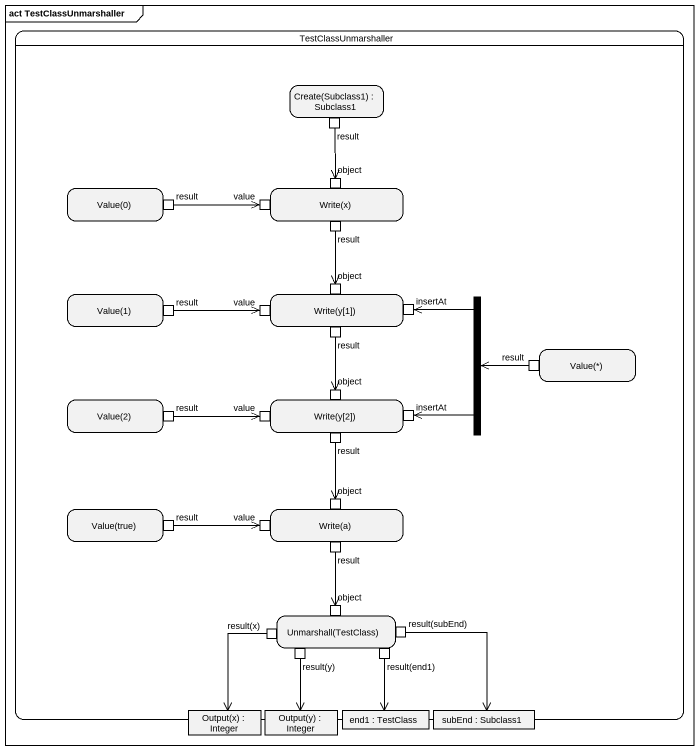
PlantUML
@startuml
mainframe act TestClassUnmarshaller
hide empty description
state TestClassUnmarshaller {
  state "Create(Subclass1) : Subclass1" as Create_Subclass1 {
    state result <<outputPin>>
  }
  state "Value(0)" as Value_0 {
    state "result" as result_2 <<outputPin>>
  }
  state "Write(x)" as Write_x {
    state value <<inputPin>>
    state "object" as object_ <<inputPin>>
    state "result" as result_3 <<outputPin>>
  }
  state "Value(1)" as Value_1 {
    state "result" as result_4 <<outputPin>>
  }
  state "Write(y[1])" as Write_y_1 {
    state "value" as value_2 <<inputPin>>
    state "object" as object__2 <<inputPin>>
    state insertAt <<inputPin>>
    state "result" as result_5 <<outputPin>>
  }
  state fork1 <<fork>>
  state "Value(*)" as Value {
    state "result" as result_6 <<outputPin>>
  }
  state "Value(2)" as Value_2 {
    state "result" as result_7 <<outputPin>>
  }
  state "Write(y[2])" as Write_y_2 {
    state "object" as object__3 <<inputPin>>
    state "value" as value_3 <<inputPin>>
    state "result" as result_8 <<outputPin>>
    state "insertAt" as insertAt_2 <<inputPin>>
  }
  state "Value(true)" as Value_true {
    state "result" as result_9 <<outputPin>>
  }
  state "Write(a)" as Write_a {
    state "object" as object__4 <<inputPin>>
    state "value" as value_4 <<inputPin>>
    state "result" as result_10 <<outputPin>>
  }
  state "Unmarshall(TestClass)" as Unmarshall_TestClass {
    state "object" as object__5 <<inputPin>>
    state "result(x)" as result_x <<outputPin>>
    state "result(y)" as result_y <<outputPin>>
    state "result(end1)" as result_end1 <<outputPin>>
    state "result(subEnd)" as result_subEnd <<outputPin>>
  }
  state "Output(x) : Integer" as Output_x <<object>>
  state "Output(y) : Integer" as Output_y <<object>>
  state "end1 : TestClass" as end1 <<object>>
  state "subEnd : Subclass1" as subEnd <<object>>
}
result --> object_
result_2 -right-> value
result_3 --> object__2
result_4 -right-> value_2
fork1 -up-> insertAt
fork1 --> insertAt_2
result_5 --> object__3
result_6 -left-> fork1
result_7 -right-> value_3
result_8 --> object__4
result_9 -right-> value_4
result_10 --> object__5
result_x --> Output_x
result_y --> Output_y
result_end1 --> end1
result_subEnd --> subEnd
@enduml
